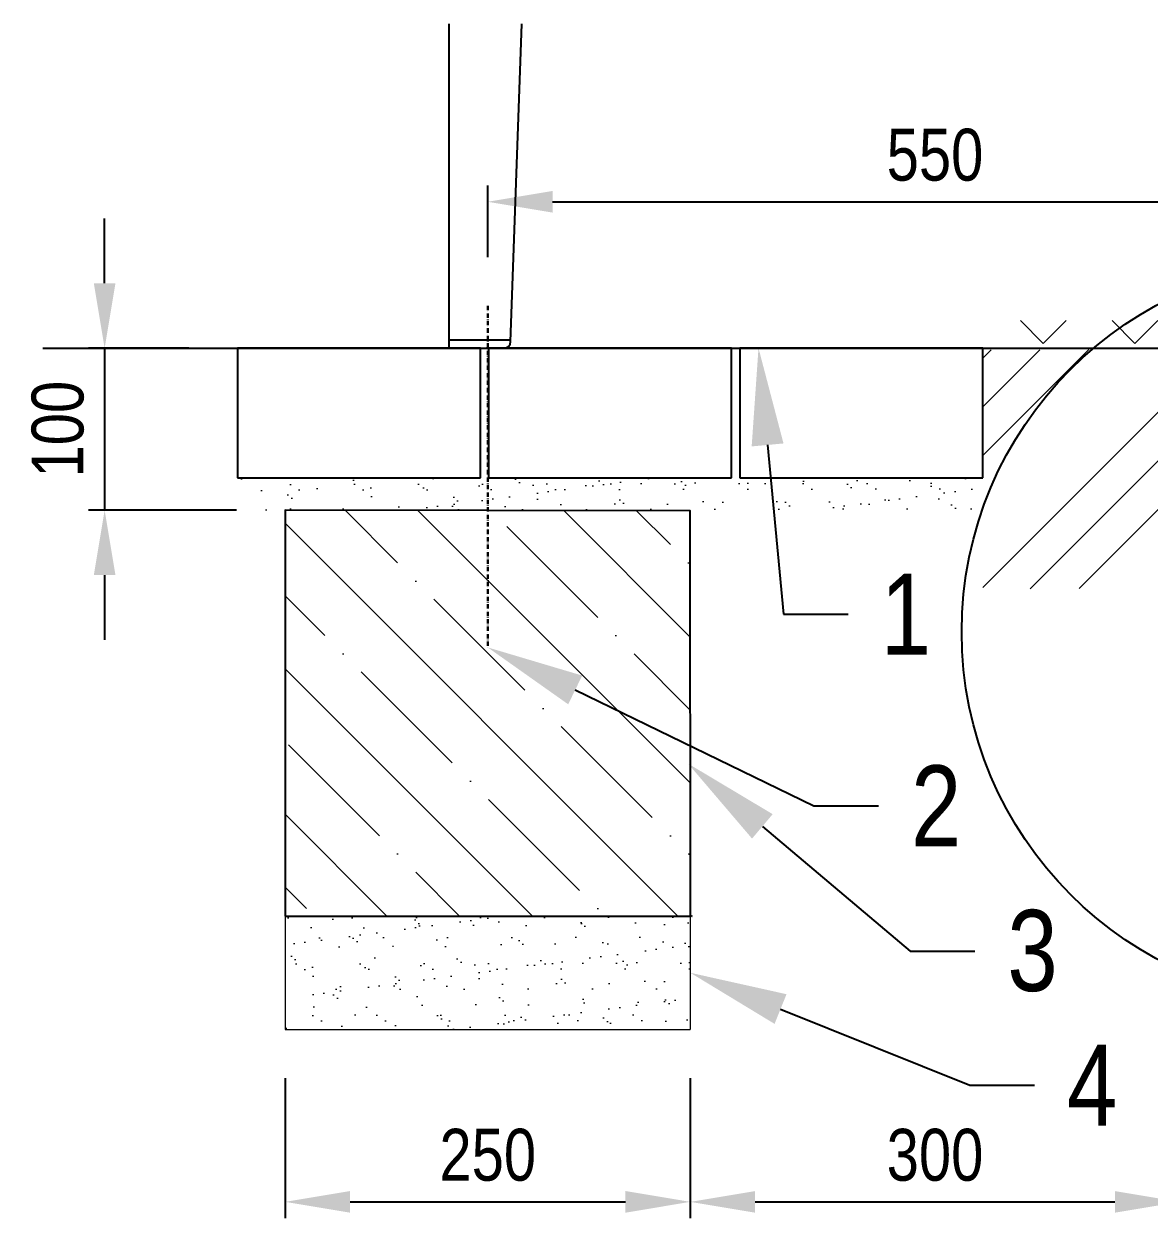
# Model space of a CAD drawing. Header units: millimetres. Extents: x 22162 to 28102, y 3160 to 7360.
# Drawn here: x 24413 to 25108, y 5119 to 5856 of the extents above; entities that cross this region are included whole.
import ezdxf
from ezdxf import colors
from ezdxf.entities.mleader import LeaderData, LeaderLine
from ezdxf.lldxf.tags import DXFTag
from ezdxf.math import Vec2, Vec3

# ---------------------------------------------------------------- set-up
doc = ezdxf.new("R2010")
doc.units = ezdxf.units.MM
doc.header["$LTSCALE"] = 0.3
doc.linetypes.add('DashDot', pattern=[15, 9, -3, 0, -3])
doc.layers.add('SRAFY', color=251, linetype='Continuous', lineweight=13)
doc.styles.add('SEACAD_Arial', font='arial.ttf', dxfattribs={"width": 0.8})
tags = doc.linetypes.add('HIDDEN2', pattern=[4.7625, 3.175, -1.5875]).pattern_tags.tags
tags[6:7] = [DXFTag(74, 4), DXFTag(75, 0), DXFTag(340, '0'), DXFTag(46, 0.0), DXFTag(50, 0.0), DXFTag(44, 0.0), DXFTag(45, 0.0)]
tags[4:5] = [DXFTag(74, 4), DXFTag(75, 0), DXFTag(340, '0'), DXFTag(46, 0.0), DXFTag(50, 0.0), DXFTag(44, 0.0), DXFTag(45, 0.0)]
doc.dimstyles.new('ISO-25', dxfattribs={"dimtxt": 1.6, "dimasz": 2, "dimexe": 0.5, "dimexo": 1.5, "dimtad": 1, "dimdec": 0, "dimtxsty": 'SEACAD_Arial', "dimcen": 2, "dimadec": 0, "dimazin": 0, "dimtfac": 1, "dimtdec": 0, "dimtmove": 0, "dimatfit": 3, "dimfxl": 1, "dimarcsym": 0})

# ---------------------------------------------------------------- blocks, each defined once
blk = doc.blocks.new('*D139')
at = {"color": 0, "lineweight": -2, "transparency": 16777216}
for p, q in [((24699.59, 5711.8), (24699.59, 5756.04)), ((25251.59, 5711.8), (25251.59, 5756.04)), ((24739.59, 5746.04), (25211.59, 5746.04))]:
    blk.add_line(p, q, dxfattribs=at)
at = {"color": 0, "transparency": 16777216}
for points in [[(24739.59, 5752.7), (24739.59, 5739.37), (24699.59, 5746.04)], [(25211.59, 5752.7), (25211.59, 5739.37), (25251.59, 5746.04)]]:
    blk.add_solid(points, dxfattribs=at)
at = {"layer": 'Defpoints', "color": 0, "transparency": 16777216}
for p in [(25251.59, 5746.04), (24699.59, 5681.8), (25251.59, 5681.8)]:
    blk.add_point(p, dxfattribs=at)
at = {"color": 0, "transparency": 16777216, "insert": (24975.59, 5774.87), "char_height": 32, "attachment_point": 5, "style": 'SEACAD_Arial'}
blk.add_mtext('550', dxfattribs=at)
blk = doc.blocks.new('*D142')
at = {"color": 0, "lineweight": -2, "transparency": 16777216}
for p, q in [((24574.61, 5205.47), (24574.61, 5119.17)), ((24824.6, 5205.47), (24824.6, 5119.17)), ((24614.61, 5129.17), (24784.6, 5129.17))]:
    blk.add_line(p, q, dxfattribs=at)
at = {"color": 0, "transparency": 16777216}
for points in [[(24614.61, 5135.84), (24614.61, 5122.5), (24574.61, 5129.17)], [(24784.6, 5135.84), (24784.6, 5122.5), (24824.6, 5129.17)]]:
    blk.add_solid(points, dxfattribs=at)
at = {"layer": 'Defpoints', "color": 0, "transparency": 16777216}
for p in [(24574.61, 5235.47), (24824.6, 5235.47), (24824.6, 5129.17)]:
    blk.add_point(p, dxfattribs=at)
at = {"color": 0, "transparency": 16777216, "insert": (24699.6, 5158.01), "char_height": 32, "attachment_point": 5, "style": 'SEACAD_Arial'}
blk.add_mtext('250', dxfattribs=at)
blk = doc.blocks.new('*D137')
at = {"color": 0, "lineweight": -2, "transparency": 16777216}
for p, q in [((25126.6, 5255.86), (25126.6, 5119.14)), ((24824.6, 5205.47), (24824.6, 5119.14)), ((24864.6, 5129.14), (25086.6, 5129.14))]:
    blk.add_line(p, q, dxfattribs=at)
at = {"color": 0, "transparency": 16777216}
for points in [[(24864.6, 5135.81), (24864.6, 5122.48), (24824.6, 5129.14)], [(25086.6, 5135.81), (25086.6, 5122.48), (25126.6, 5129.14)]]:
    blk.add_solid(points, dxfattribs=at)
at = {"layer": 'Defpoints', "color": 0, "transparency": 16777216}
for p in [(25126.6, 5285.86), (24824.6, 5235.47), (25126.6, 5129.14)]:
    blk.add_point(p, dxfattribs=at)
at = {"color": 0, "transparency": 16777216, "insert": (24975.6, 5157.99), "char_height": 32, "attachment_point": 5, "style": 'SEACAD_Arial'}
blk.add_mtext('300', dxfattribs=at)
blk = doc.blocks.new('*D159')
at = {"color": 0, "lineweight": -2, "transparency": 16777216}
for p, q in [((24463.17, 5695.77), (24463.17, 5735.77)), ((24515.1, 5655.77), (24453.17, 5655.77)), ((24463.17, 5655.77), (24463.17, 5555.8)), ((24544.61, 5555.8), (24453.17, 5555.8)), ((24463.17, 5515.8), (24463.17, 5475.8))]:
    blk.add_line(p, q, dxfattribs=at)
at = {"color": 0, "transparency": 16777216}
for points in [[(24456.51, 5695.77), (24469.84, 5695.77), (24463.17, 5655.77)], [(24456.51, 5515.8), (24469.84, 5515.8), (24463.17, 5555.8)]]:
    blk.add_solid(points, dxfattribs=at)
at = {"layer": 'Defpoints', "color": 0, "transparency": 16777216}
for p in [(24545.1, 5655.77), (24463.17, 5555.8), (24574.61, 5555.8)]:
    blk.add_point(p, dxfattribs=at)
at = {"color": 0, "transparency": 16777216, "insert": (24434.33, 5605.79), "char_height": 32, "attachment_point": 5, "rotation": 90, "style": 'SEACAD_Arial'}
blk.add_mtext('100', dxfattribs=at)

msp = doc.modelspace()

# ---------------------------------------------------------------- hatches: boundary and pattern name
at = {"layer": 'SRAFY'}
h = msp.add_hatch(dxfattribs=at)
h.set_pattern_fill('TERACO', color=256, scale=20)
h.set_pattern_definition([(45, (17009.65, 341.116), (-28.28427, 28.28427), [20, -20]), (135, (17066.22, 341.116), (-28.28427, -28.28427), [20, -20])])
h.paths.add_polyline_path([(25005.1, 5655.77), (25005.1, 5678.8), (25400.1, 5678.8), (25400.1, 5655.78)])
h = msp.add_hatch(dxfattribs=at)
h.set_pattern_fill('GOST_GROUND', color=256, scale=10)
h.set_pattern_definition([(45, (17009.65, 341.12), (141.4214, -9e-15), [200]), (45, (17039.65, 341.12), (141.4214, -9e-15), [200]), (45, (17069.65, 341.12), (141.4214, -9e-15), [200])])
h.paths.add_polyline_path([(25126.58, 5508.11), (25005.1, 5507.06), (25005.1, 5654.72), (25400.1, 5655.76), (25400.1, 5508.36), (25376.61, 5508.36), (25376.61, 5605.86), (25126.57, 5605.86)])
h = msp.add_hatch(dxfattribs=at)
h.set_pattern_fill('AR-SAND', color=256, scale=0.5)
h.set_pattern_definition([(37.5, (18009.652, 341.116), (-0.800016, 24.47066), [0, -19.304, 0, -21.59, 0, -20.6375]), (7.5, (18009.65, 341.116), (22.47616, 35.84126), [0, -10.414, 0, -17.399, 0, -6.6675]), (327.5, (17994.03, 341.116), (39.54962, 0.07186), [0, -6.35, 0, -22.86, 0, -29.845]), (317.5, (17994.03, 341.116), (38.17782, 11.14647), [0, -3.175, 0, -14.986, 0, -17.145])])
h.paths.add_polyline_path([(24545.1, 5575.77), (24545.1, 5555.82), (24575.63, 5555.77), (24695.6, 5555.61), (24695.6, 5575.77)])
h.paths.add_polyline_path([(25005.1, 5555.43), (25005.1, 5575.77), (24695.6, 5575.77), (24695.6, 5555.61), (24825.6, 5555.43)])
h = msp.add_hatch(dxfattribs=at)
h.set_pattern_fill('ANSI35', color=256, scale=10, angle=90)
h.set_pattern_definition([(135, (17953.64, 45.355), (-44.9013, -44.9013), []), (135, (17953.64, 90.256), (-44.9013, -44.9013), [79.375, -15.875, 0, -15.875])])
h.paths.add_polyline_path([(24574.61, 5555.8), (24574.61, 5305.47), (24824.62, 5305.47), (24824.58, 5555.46)])
h = msp.add_hatch(dxfattribs=at)
h.set_pattern_fill('AR-SAND', color=256, scale=0.5)
h.set_pattern_definition([(37.5, (17973.652, 45.327), (-0.800016, 24.47066), [0, -19.304, 0, -21.59, 0, -20.6375]), (7.5, (17973.65, 45.327), (22.47616, 35.84126), [0, -10.414, 0, -17.399, 0, -6.6675]), (327.5, (17958.03, 45.327), (39.54962, 0.07186), [0, -6.35, 0, -22.86, 0, -29.845]), (317.5, (17958.03, 45.327), (38.17782, 11.14647), [0, -3.175, 0, -14.986, 0, -17.145])])
h.paths.add_polyline_path([(24824.6, 5305.47), (24574.61, 5305.47), (24574.61, 5235.47), (24824.6, 5235.47)])

# ---------------------------------------------------------------- linework, layer by layer
at = {"color": 7, "linetype": 'Continuous'}
for p, q in [((24675.59, 5855.77), (24675.59, 5655.77)), ((24713.73, 5659.64), (24720.58, 5855.77)), ((24695.1, 5655.77), (24545.1, 5655.77)), ((24545.1, 5655.77), (24545.1, 5575.77)), ((24682.32, 5655.77), (24675.59, 5655.77)), ((24690.39, 5655.77), (24682.32, 5655.77)), ((24690.39, 5655.77), (24690.59, 5655.77)), ((24690.59, 5655.77), (24698.59, 5655.77)), ((24695.1, 5575.77), (24695.1, 5655.77)), ((24709.73, 5655.77), (24698.79, 5655.77)), ((24850.1, 5655.77), (24700.1, 5655.77)), ((24700.1, 5655.77), (24700.1, 5575.77)), ((24850.1, 5575.77), (24850.1, 5655.77)), ((25005.1, 5655.77), (24855.1, 5655.77)), ((24855.1, 5655.77), (24855.1, 5575.77)), ((25005.1, 5575.77), (25005.1, 5655.77)), ((24545.1, 5575.77), (24695.1, 5575.77)), ((24700.1, 5575.77), (24850.1, 5575.77)), ((24855.1, 5575.77), (25005.1, 5575.77))]:
    msp.add_line(p, q, dxfattribs=at)
at = {"linetype": 'DashDot', "lineweight": 30}
msp.add_line((24699.59, 5681.8), (24699.59, 5471.14), dxfattribs=at)
at = {"linetype": 'HIDDEN2'}
msp.add_line((24713.77, 5660.77), (24675.77, 5660.77), dxfattribs=at)
msp.add_line((24425.1, 5655.77), (25400.1, 5655.76))
at = {"lineweight": 15}
msp.add_line((24675.59, 5655.77), (24725.59, 5655.77), dxfattribs=at)
msp.add_lwpolyline([(24574.61, 5305.47), (24824.62, 5305.47), (24824.58, 5555.46), (24574.61, 5555.8)], close=True)
msp.add_circle((25221.09, 5480.71), 229.01)
at = {"color": 7, "linetype": 'Continuous'}
msp.add_circle((24825.63, 5305.44), 0.01, dxfattribs=at)
msp.add_arc((24709.73, 5659.77), 4, 270, 358, dxfattribs=at)
at = {"layer": 'SRAFY'}
for p, q in [((24574.61, 5305.47), (24574.61, 5235.47)), ((24824.6, 5305.47), (24824.6, 5235.47)), ((24574.61, 5235.47), (24824.6, 5235.47))]:
    msp.add_line(p, q, dxfattribs=at)

# ---------------------------------------------------------------- dimensions: what is measured, and where the dimension line sits
for base, p1, p2, override, picture, middle in [((25251.59, 5746.04), (24699.59, 5681.8), (25251.59, 5681.8), {"dimscale": 0, "dimrnd": 10}, '*D139', (24975.59, 5774.87)), ((25126.6, 5129.14), (24824.6, 5235.47), (25126.6, 5285.86), {"dimscale": 0, "dimrnd": 10, "dimtix": 0, "dimtofl": 1, "dimtmove": 0, "dimatfit": 3}, '*D137', (24975.6, 5157.99)), ((24824.6, 5129.17), (24574.61, 5235.47), (24824.6, 5235.47), {"dimscale": 0, "dimtix": 0, "dimtofl": 1, "dimtmove": 0, "dimatfit": 3}, '*D142', (24699.6, 5158.01))]:
    dim = msp.add_linear_dim(base=base, p1=p1, p2=p2, dimstyle='ISO-25', override=override)
    dim.commit()
    dim.dimension.update_dxf_attribs({"geometry": picture, "text_midpoint": middle})
dim = msp.add_linear_dim(base=(24463.17, 5555.8), p1=(24545.1, 5655.77), p2=(24574.61, 5555.8), angle=90, dimstyle='ISO-25')
dim.commit()
dim.dimension.update_dxf_attribs({"geometry": '*D159', "text_midpoint": (24434.33, 5605.79)})

# ---------------------------------------------------------------- leaders
ml = msp.add_multileader_mtext('Standard')
ml.set_content('1', color=256, style='SEACAD_Arial')
ml.set_leader_properties()
ml.build(insert=Vec2(0, 0))
ml.multileader.update_dxf_attribs({"text_right_attachment_type": 6, "dogleg_length": 2, "arrow_head_size": 60, "scale": 20})
ctx = ml.context
ctx.base_point, ctx.scale, ctx.char_height, ctx.arrow_head_size, ctx.landing_gap_size, ctx.plane_origin = Vec3(24922.08, 5491.7), 20, 50, 60, 20, Vec3(24774.07, 5655.8)
ctx.right_attachment = 6
notes = []
notes.append((ctx, [(0, (1, 1, 0), (24882.08, 5491.7), (1, 0), 40, [(0, [(24866.68, 5655.8)], 0, [])])]))
ctx.mtext.insert, ctx.mtext.flow_direction = Vec3(24942.08, 5516.7), 5
ml = msp.add_multileader_mtext('Standard')
ml.set_content('2', color=256, style='SEACAD_Arial')
ml.set_leader_properties()
ml.build(insert=Vec2(0, 0))
ml.multileader.update_dxf_attribs({"text_right_attachment_type": 6, "dogleg_length": 2, "arrow_head_size": 60, "scale": 20})
ctx = ml.context
ctx.base_point, ctx.scale, ctx.char_height, ctx.arrow_head_size, ctx.landing_gap_size, ctx.plane_origin = Vec3(24940.8, 5373.39), 20, 50, 60, 20, Vec3(24694.58, 5471.16)
ctx.right_attachment = 6
notes.append((ctx, [(0, (1, 1, 0), (24900.8, 5373.39), (1, 0), 40, [(0, [(24699.59, 5471.16)], 0, [])])]))
ctx.mtext.insert, ctx.mtext.flow_direction = Vec3(24960.8, 5398.39), 5
ml = msp.add_multileader_mtext('Standard')
ml.set_content('3', color=256, style='SEACAD_Arial')
ml.set_leader_properties()
ml.build(insert=Vec2(0, 0))
ml.multileader.update_dxf_attribs({"text_right_attachment_type": 6, "dogleg_length": 2, "arrow_head_size": 60, "scale": 20})
ctx = ml.context
ctx.base_point, ctx.scale, ctx.char_height, ctx.arrow_head_size, ctx.landing_gap_size, ctx.plane_origin = Vec3(25000.23, 5283.78), 20, 50, 60, 20, Vec3(24693.54, 5258.32)
ctx.right_attachment = 6
notes.append((ctx, [(0, (1, 1, 0), (24960.23, 5283.78), (1, 0), 40, [(0, [(24823.22, 5399.49)], 0, [])])]))
ctx.mtext.insert, ctx.mtext.flow_direction = Vec3(25020.23, 5309.22), 5
ml = msp.add_multileader_mtext('Standard')
ml.set_content('4', color=256, style='SEACAD_Arial')
ml.set_leader_properties()
ml.build(insert=Vec2(0, 0))
ml.multileader.update_dxf_attribs({"text_right_attachment_type": 6, "dogleg_length": 2, "arrow_head_size": 60, "scale": 20})
ctx = ml.context
ctx.base_point, ctx.scale, ctx.char_height, ctx.arrow_head_size, ctx.landing_gap_size, ctx.plane_origin = Vec3(25037.04, 5201.19), 20, 50, 60, 20, Vec3(24614.46, 5311.57)
ctx.right_attachment = 6
notes.append((ctx, [(0, (1, 1, 0), (24997.04, 5201.19), (1, 0), 40, [(0, [(24824.6, 5270.47)], 0, [])])]))
ctx.mtext.insert, ctx.mtext.flow_direction = Vec3(25057.04, 5226.19), 5
for ctx, leaders in notes:
    for number, flags, end, landing, length, lines in leaders:
        leader = LeaderData()
        leader.index, (leader.has_last_leader_line, leader.has_dogleg_vector, leader.attachment_direction) = number, flags
        leader.last_leader_point, leader.dogleg_vector, leader.dogleg_length = Vec3(end), Vec3(landing), length
        for number, points, colour, breaks in lines:
            line = LeaderLine()
            line.index, line.vertices, line.color, line.breaks = number, Vec3.list(points), colors.encode_raw_color(colour), breaks
            leader.lines.append(line)
        ctx.leaders.append(leader)

doc.saveas('drawing.dxf')
